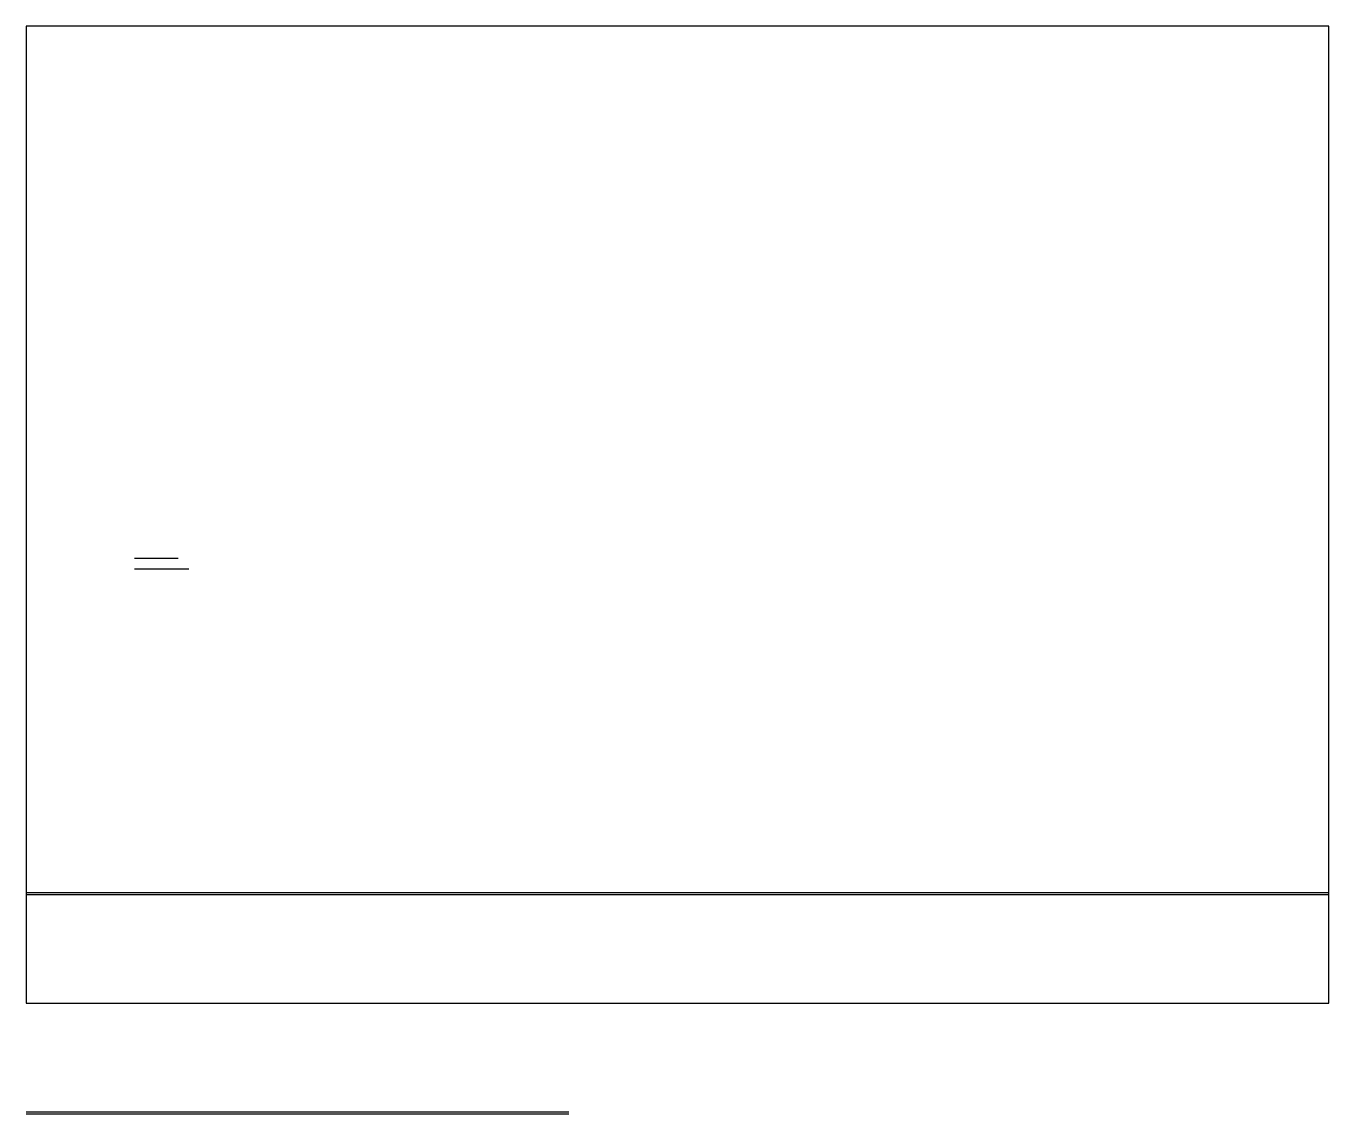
# Model space of a CAD drawing. Header units: metres. Extents: x 0 to 120, y -10 to 90.
import ezdxf

# ---------------------------------------------------------------- set-up
doc = ezdxf.new("R2010")
doc.units = ezdxf.units.M
doc.layers.add('06-WALL', color=7, linetype='Continuous')
doc.layers.add('A-WALL', color=7, linetype='Continuous')

# ---------------------------------------------------------------- blocks, each defined once
blk = doc.blocks.new('X-REF_ FILE ALL FLOORS PLANS$0$T.FRAM')
blk.add_lwpolyline([(0, 0), (120, 0), (120, 90), (0, 90)], close=True)
blk = doc.blocks.new('CCSD')
blk.add_blockref('X-REF_ FILE ALL FLOORS PLANS$0$T.FRAM', (0, 0))
blk = doc.blocks.new('BORDER-A1')
at = {"layer": 'A-WALL'}
for p, q in [((0, -10), (50, -10)), ((0, -10.2), (50, -10.2))]:
    blk.add_line(p, q, dxfattribs=at)
blk = doc.blocks.new('X-REF_ DIM_TEXT')
blk.add_line((0, 0), (5, 0))
at = {"layer": '06-WALL'}
blk.add_line((0, 1), (4, 1), dxfattribs=at)

msp = doc.modelspace()

# ---------------------------------------------------------------- linework, layer by layer
at = {"layer": '06-WALL'}
for p, q in [((0, 10.2), (120, 10.2)), ((0, 10), (120, 10))]:
    msp.add_line(p, q, dxfattribs=at)

# ---------------------------------------------------------------- block references
for name, p in [('CCSD', (0, 0)), ('X-REF_ DIM_TEXT', (10, 40))]:
    msp.add_blockref(name, p, dxfattribs=at)
at = {"layer": 'A-WALL'}
msp.add_blockref('BORDER-A1', (0, 0), dxfattribs=at)

doc.saveas('drawing.dxf')
